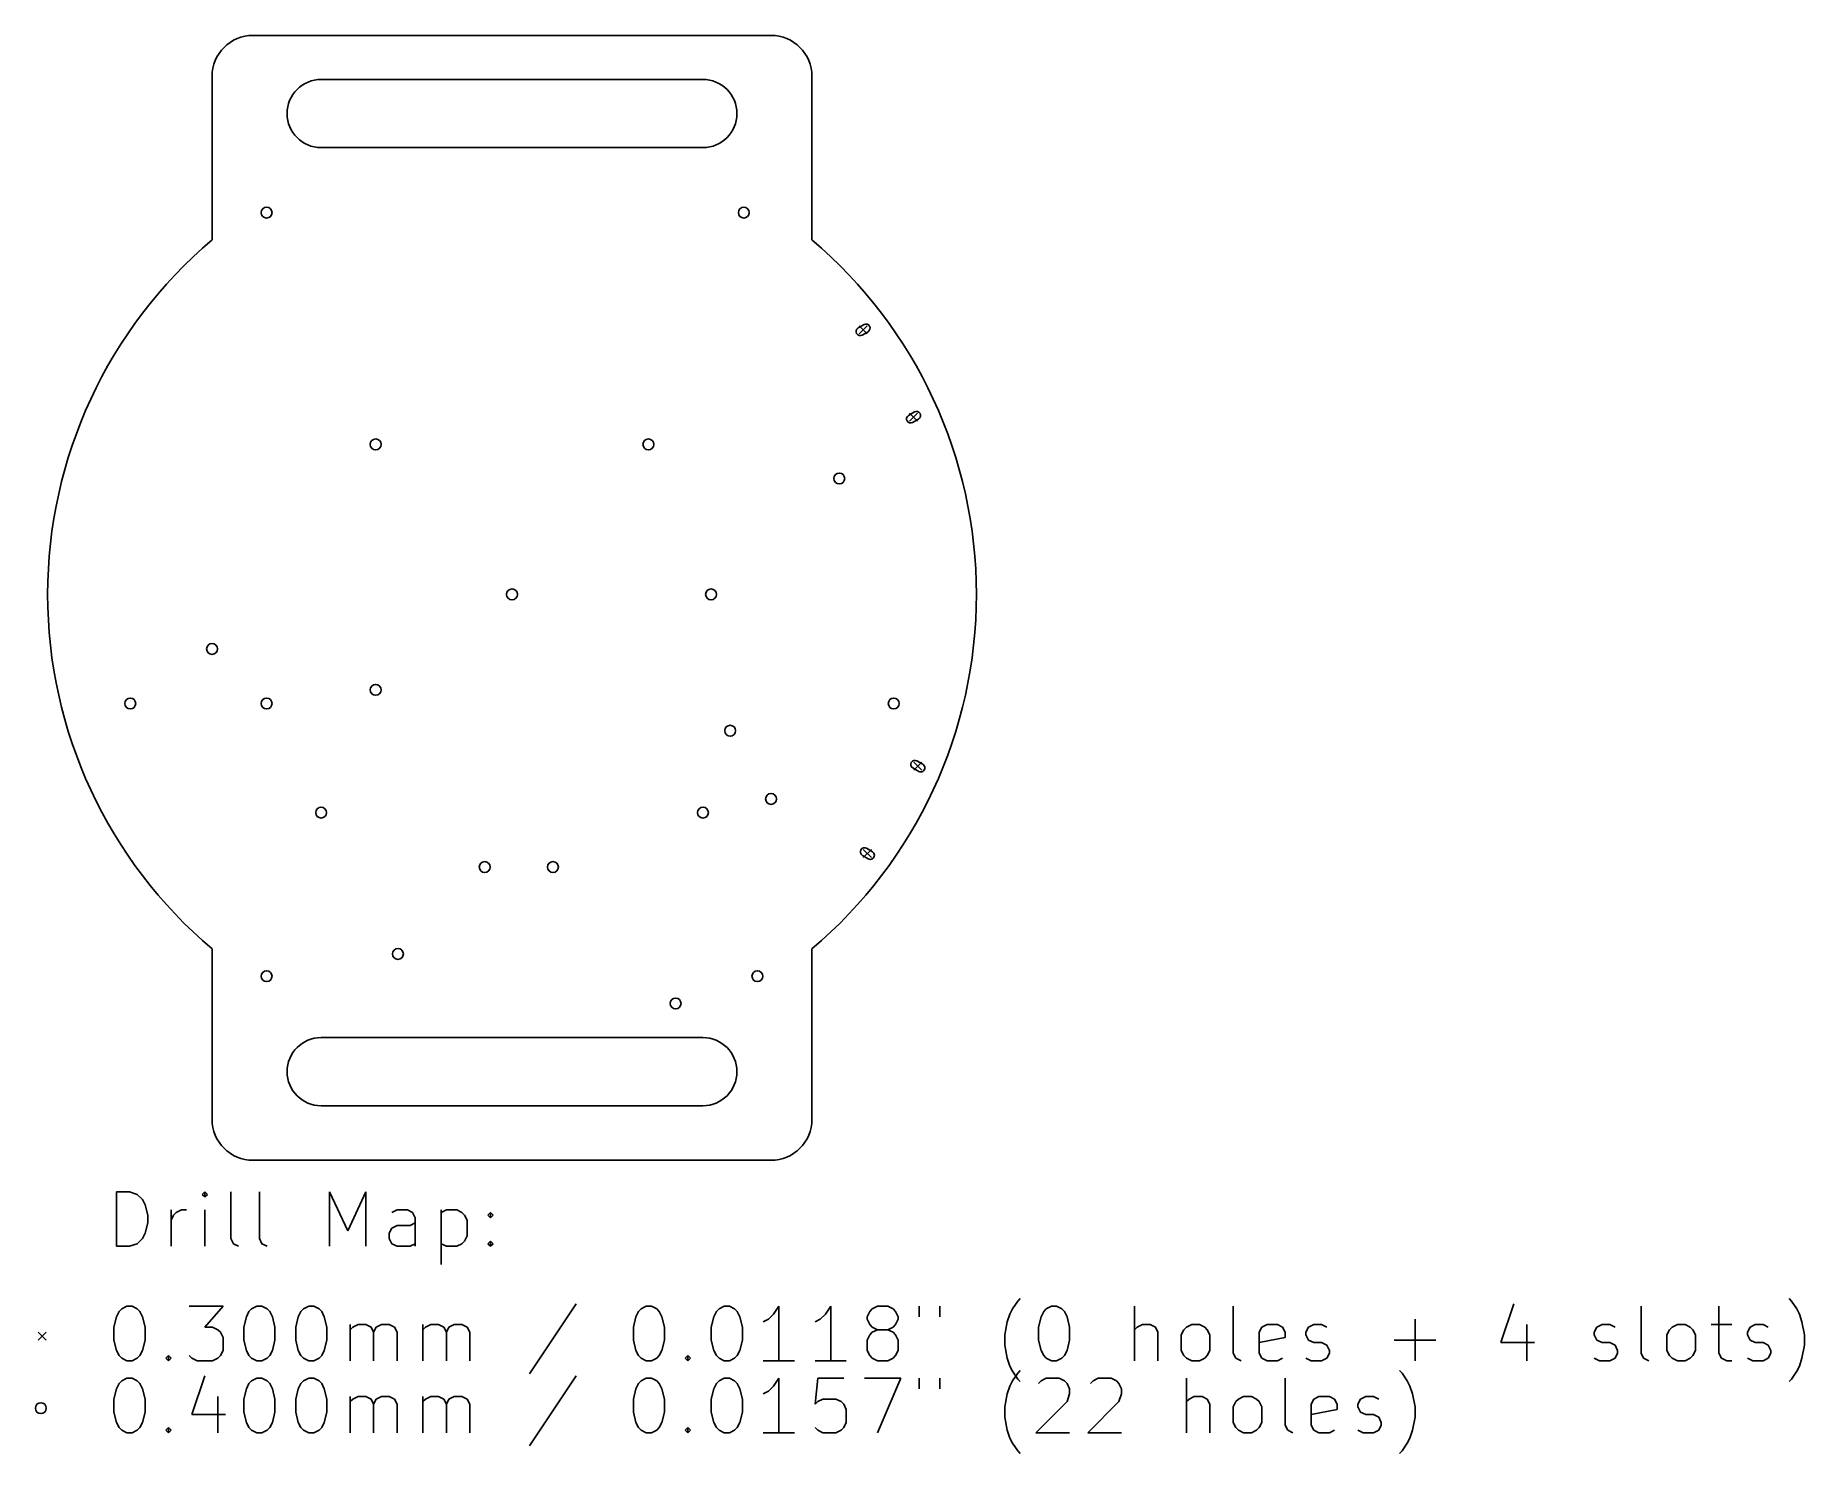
# Model space of a CAD drawing. Extents: x 122.5 to 187.4, y -131.5 to -79.5.
import ezdxf

# ---------------------------------------------------------------- set-up
doc = ezdxf.new("R2010")
doc.units = 0
doc.layers.add('BLACK', color=7, linetype='CONTINUOUS')

msp = doc.modelspace()

# ---------------------------------------------------------------- linework, layer by layer
at = {"layer": 'BLACK', "linetype": 'CONTINUOUS'}
for p, q in [((149.5, -79.5), (130.5, -79.5)), ((129, -81), (129, -87)), ((151, -81), (151, -87)), ((133, -81.116), (147, -81.116)), ((147, -83.616), (133, -83.616)), ((152.908, -90.105), (152.692, -90.23)), ((152.725, -90.148), (153.025, -90.448)), ((153.025, -90.148), (152.725, -90.448)), ((153.058, -90.365), (152.842, -90.49)), ((154.758, -93.31), (154.542, -93.435)), ((154.575, -93.352), (154.875, -93.652)), ((154.875, -93.352), (154.575, -93.652)), ((154.908, -93.57), (154.692, -93.695)), ((154.914, -106.49), (154.698, -106.365)), ((154.731, -106.148), (155.031, -106.448)), ((155.031, -106.148), (154.731, -106.448)), ((155.064, -106.23), (154.848, -106.105)), ((153.064, -109.695), (152.848, -109.57)), ((152.881, -109.352), (153.181, -109.652)), ((153.181, -109.352), (152.881, -109.652)), ((153.214, -109.435), (152.998, -109.31)), ((129, -119.25), (129, -113)), ((151, -119.25), (151, -113)), ((133, -116.25), (147, -116.25)), ((147, -118.75), (133, -118.75)), ((149.5, -120.75), (130.5, -120.75)), ((125.497, -123.905), (125.497, -121.905)), ((125.497, -121.905), (125.973, -121.905)), ((125.973, -121.905), (126.259, -122)), ((128.735, -121.905), (128.64, -122)), ((128.83, -122), (128.735, -121.905)), ((128.735, -121.905), (128.735, -122.095)), ((129.687, -123.619), (129.687, -121.905)), ((130.735, -123.619), (130.735, -121.905)), ((133.306, -123.905), (133.306, -121.905)), ((133.306, -121.905), (133.973, -123.333)), ((133.973, -123.333), (134.64, -121.905)), ((134.64, -121.905), (134.64, -123.905)), ((126.259, -122), (126.449, -122.19)), ((126.449, -122.19), (126.544, -122.381)), ((126.544, -122.381), (126.64, -122.762)), ((127.497, -123.905), (127.497, -122.571)), ((127.687, -122.667), (127.878, -122.571)), ((127.878, -122.571), (128.068, -122.571)), ((128.64, -122), (128.735, -122.095)), ((128.735, -122.095), (128.83, -122)), ((128.735, -123.905), (128.735, -122.571)), ((135.783, -122.571), (135.592, -122.667)), ((136.163, -122.571), (135.783, -122.571)), ((136.354, -122.667), (136.163, -122.571)), ((137.402, -122.571), (137.402, -124.571)), ((137.402, -122.667), (137.592, -122.571)), ((137.592, -122.571), (137.973, -122.571)), ((137.973, -122.571), (138.163, -122.667)), ((126.64, -123.048), (126.544, -123.429)), ((126.64, -122.762), (126.64, -123.048)), ((127.497, -122.952), (127.592, -122.762)), ((127.592, -122.762), (127.687, -122.667)), ((135.497, -123.429), (135.592, -123.238)), ((135.592, -123.238), (135.783, -123.143)), ((135.783, -123.143), (136.259, -123.143)), ((136.259, -123.143), (136.449, -123.048)), ((136.449, -122.857), (136.354, -122.667)), ((136.449, -123.905), (136.449, -122.857)), ((138.163, -122.667), (138.259, -122.762)), ((138.259, -122.762), (138.354, -122.952)), ((138.354, -122.952), (138.354, -123.524)), ((139.116, -122.762), (139.211, -122.667)), ((139.211, -122.857), (139.116, -122.762)), ((139.211, -122.667), (139.306, -122.762)), ((139.211, -122.667), (139.211, -122.857)), ((139.306, -122.762), (139.211, -122.857)), ((125.973, -123.905), (125.497, -123.905)), ((126.259, -123.81), (125.973, -123.905)), ((126.449, -123.619), (126.259, -123.81)), ((126.544, -123.429), (126.449, -123.619)), ((129.783, -123.81), (129.687, -123.619)), ((129.973, -123.905), (129.783, -123.81)), ((130.83, -123.81), (130.735, -123.619)), ((131.021, -123.905), (130.83, -123.81)), ((135.497, -123.619), (135.497, -123.429)), ((135.592, -123.81), (135.497, -123.619)), ((135.783, -123.905), (135.592, -123.81)), ((136.259, -123.905), (135.783, -123.905)), ((136.449, -123.81), (136.259, -123.905)), ((137.592, -123.905), (137.402, -123.81)), ((137.973, -123.905), (137.592, -123.905)), ((138.163, -123.81), (137.973, -123.905)), ((138.259, -123.714), (138.163, -123.81)), ((138.354, -123.524), (138.259, -123.714)), ((139.116, -123.81), (139.211, -123.714)), ((139.211, -123.905), (139.116, -123.81)), ((139.211, -123.714), (139.306, -123.81)), ((139.211, -123.714), (139.211, -123.905)), ((139.306, -123.81), (139.211, -123.905)), ((158.544, -125.914), (158.64, -125.819)), ((186.925, -125.914), (186.83, -125.819)), ((125.402, -126.867), (125.497, -126.486)), ((125.497, -126.486), (125.592, -126.295)), ((125.592, -126.295), (125.687, -126.2)), ((125.687, -126.2), (125.878, -126.105)), ((125.878, -126.105), (126.068, -126.105)), ((126.068, -126.105), (126.259, -126.2)), ((126.259, -126.2), (126.354, -126.295)), ((126.354, -126.295), (126.449, -126.486)), ((126.449, -126.486), (126.544, -126.867)), ((128.163, -126.105), (129.402, -126.105)), ((129.402, -126.105), (128.735, -126.867)), ((130.163, -126.867), (130.259, -126.486)), ((130.259, -126.486), (130.354, -126.295)), ((130.354, -126.295), (130.449, -126.2)), ((130.449, -126.2), (130.64, -126.105)), ((130.64, -126.105), (130.83, -126.105)), ((130.83, -126.105), (131.021, -126.2)), ((131.021, -126.2), (131.116, -126.295)), ((131.116, -126.295), (131.211, -126.486)), ((131.211, -126.486), (131.306, -126.867)), ((132.068, -126.867), (132.163, -126.486)), ((132.163, -126.486), (132.259, -126.295)), ((132.259, -126.295), (132.354, -126.2)), ((132.354, -126.2), (132.544, -126.105)), ((132.544, -126.105), (132.735, -126.105)), ((132.735, -126.105), (132.925, -126.2)), ((132.925, -126.2), (133.021, -126.295)), ((133.021, -126.295), (133.116, -126.486)), ((133.116, -126.486), (133.211, -126.867)), ((142.354, -126.01), (140.64, -128.581)), ((144.449, -126.867), (144.544, -126.486)), ((144.544, -126.486), (144.64, -126.295)), ((144.64, -126.295), (144.735, -126.2)), ((144.735, -126.2), (144.925, -126.105)), ((144.925, -126.105), (145.116, -126.105)), ((145.116, -126.105), (145.306, -126.2)), ((145.306, -126.2), (145.402, -126.295)), ((145.402, -126.295), (145.497, -126.486)), ((145.497, -126.486), (145.592, -126.867)), ((147.306, -126.867), (147.402, -126.486)), ((147.402, -126.486), (147.497, -126.295)), ((147.497, -126.295), (147.592, -126.2)), ((147.592, -126.2), (147.783, -126.105)), ((147.783, -126.105), (147.973, -126.105)), ((147.973, -126.105), (148.163, -126.2)), ((148.163, -126.2), (148.259, -126.295)), ((148.259, -126.295), (148.354, -126.486)), ((148.354, -126.486), (148.449, -126.867)), ((149.592, -126.39), (149.402, -126.581)), ((149.783, -126.105), (149.592, -126.39)), ((149.783, -128.105), (149.783, -126.105)), ((151.497, -126.39), (151.306, -126.581)), ((151.687, -126.105), (151.497, -126.39)), ((151.687, -128.105), (151.687, -126.105)), ((153.021, -126.486), (153.116, -126.295)), ((153.021, -126.581), (153.021, -126.486)), ((153.116, -126.295), (153.211, -126.2)), ((153.211, -126.2), (153.402, -126.105)), ((153.402, -126.105), (153.783, -126.105)), ((153.783, -126.105), (153.973, -126.2)), ((153.973, -126.2), (154.068, -126.295)), ((154.068, -126.295), (154.163, -126.486)), ((154.163, -126.486), (154.163, -126.581)), ((154.925, -126.105), (154.925, -126.486)), ((155.687, -126.105), (155.687, -126.486)), ((158.163, -126.676), (158.259, -126.39)), ((158.259, -126.39), (158.354, -126.2)), ((158.354, -126.2), (158.544, -125.914)), ((159.306, -126.867), (159.402, -126.486)), ((159.402, -126.486), (159.497, -126.295)), ((159.497, -126.295), (159.592, -126.2)), ((159.592, -126.2), (159.783, -126.105)), ((159.783, -126.105), (159.973, -126.105)), ((159.973, -126.105), (160.163, -126.2)), ((160.163, -126.2), (160.259, -126.295)), ((160.259, -126.295), (160.354, -126.486)), ((160.354, -126.486), (160.449, -126.867)), ((162.83, -128.105), (162.83, -126.105)), ((166.449, -127.819), (166.449, -126.105)), ((176.735, -126.01), (176.259, -127.438)), ((181.402, -127.819), (181.402, -126.105)), ((184.259, -126.105), (184.259, -127.819)), ((187.116, -126.2), (186.925, -125.914)), ((187.211, -126.39), (187.116, -126.2)), ((187.306, -126.676), (187.211, -126.39)), ((122.621, -127.05), (122.921, -127.35)), ((122.921, -127.05), (122.621, -127.35)), ((125.402, -127.343), (125.402, -126.867)), ((126.544, -126.867), (126.544, -127.343)), ((128.735, -126.867), (129.021, -126.867)), ((129.021, -126.867), (129.211, -126.962)), ((129.211, -126.962), (129.306, -127.057)), ((129.306, -127.057), (129.402, -127.248)), ((130.163, -127.343), (130.163, -126.867)), ((131.306, -126.867), (131.306, -127.343)), ((132.068, -127.343), (132.068, -126.867)), ((133.211, -126.867), (133.211, -127.343)), ((134.068, -128.105), (134.068, -126.771)), ((134.068, -126.962), (134.163, -126.867)), ((134.163, -126.867), (134.354, -126.771)), ((134.354, -126.771), (134.64, -126.771)), ((134.64, -126.771), (134.83, -126.867)), ((134.83, -126.867), (134.925, -127.057)), ((134.925, -127.057), (135.021, -126.867)), ((134.925, -127.057), (134.925, -128.105)), ((135.021, -126.867), (135.211, -126.771)), ((135.211, -126.771), (135.497, -126.771)), ((135.497, -126.771), (135.687, -126.867)), ((135.687, -126.867), (135.783, -127.057)), ((135.783, -127.057), (135.783, -128.105)), ((136.735, -128.105), (136.735, -126.771)), ((136.735, -126.962), (136.83, -126.867)), ((136.83, -126.867), (137.021, -126.771)), ((137.021, -126.771), (137.306, -126.771)), ((137.306, -126.771), (137.497, -126.867)), ((137.497, -126.867), (137.592, -127.057)), ((137.592, -127.057), (137.687, -126.867)), ((137.592, -127.057), (137.592, -128.105)), ((137.687, -126.867), (137.878, -126.771)), ((137.878, -126.771), (138.163, -126.771)), ((138.163, -126.771), (138.354, -126.867)), ((138.354, -126.867), (138.449, -127.057)), ((138.449, -127.057), (138.449, -128.105)), ((144.449, -127.343), (144.449, -126.867)), ((145.592, -126.867), (145.592, -127.343)), ((147.306, -127.343), (147.306, -126.867)), ((148.449, -126.867), (148.449, -127.343)), ((149.402, -126.581), (149.211, -126.676)), ((151.306, -126.581), (151.116, -126.676)), ((153.116, -126.771), (153.021, -126.581)), ((153.116, -127.152), (153.021, -127.343)), ((153.211, -126.867), (153.116, -126.771)), ((153.211, -127.057), (153.116, -127.152)), ((153.402, -126.962), (153.211, -126.867)), ((153.402, -126.962), (153.211, -127.057)), ((153.783, -126.962), (153.402, -126.962)), ((153.973, -126.867), (153.783, -126.962)), ((153.973, -127.057), (153.783, -126.962)), ((154.068, -126.771), (153.973, -126.867)), ((154.068, -127.152), (153.973, -127.057)), ((154.163, -126.581), (154.068, -126.771)), ((154.163, -127.343), (154.068, -127.152)), ((158.068, -127.152), (158.163, -126.676)), ((158.068, -127.533), (158.068, -127.152)), ((159.306, -127.343), (159.306, -126.867)), ((160.449, -126.867), (160.449, -127.343)), ((162.925, -126.867), (162.83, -126.962)), ((163.116, -126.771), (162.925, -126.867)), ((163.402, -126.771), (163.116, -126.771)), ((163.592, -126.867), (163.402, -126.771)), ((163.687, -127.057), (163.592, -126.867)), ((163.687, -128.105), (163.687, -127.057)), ((164.544, -127.152), (164.64, -126.962)), ((164.544, -127.724), (164.544, -127.152)), ((164.64, -126.962), (164.735, -126.867)), ((164.735, -126.867), (164.925, -126.771)), ((164.925, -126.771), (165.211, -126.771)), ((165.211, -126.771), (165.402, -126.867)), ((165.402, -126.867), (165.497, -126.962)), ((165.497, -126.962), (165.592, -127.152)), ((165.592, -127.152), (165.592, -127.724)), ((167.402, -127.057), (167.497, -126.867)), ((167.402, -127.819), (167.402, -127.057)), ((167.497, -126.867), (167.687, -126.771)), ((167.687, -126.771), (168.068, -126.771)), ((168.068, -126.771), (168.259, -126.867)), ((168.259, -126.867), (168.354, -127.057)), ((168.354, -127.057), (168.354, -127.248)), ((169.116, -127.057), (169.211, -126.867)), ((169.116, -127.152), (169.116, -127.057)), ((169.211, -127.343), (169.116, -127.152)), ((169.211, -126.867), (169.402, -126.771)), ((169.402, -126.771), (169.687, -126.771)), ((169.687, -126.771), (169.878, -126.867)), ((173.116, -128.105), (173.116, -126.581)), ((177.211, -126.771), (177.211, -128.105)), ((179.687, -127.057), (179.783, -126.867)), ((179.687, -127.152), (179.687, -127.057)), ((179.783, -127.343), (179.687, -127.152)), ((179.783, -126.867), (179.973, -126.771)), ((179.973, -126.771), (180.259, -126.771)), ((180.259, -126.771), (180.449, -126.867)), ((182.354, -127.152), (182.449, -126.962)), ((182.354, -127.724), (182.354, -127.152)), ((182.449, -126.962), (182.544, -126.867)), ((182.544, -126.867), (182.735, -126.771)), ((182.735, -126.771), (183.021, -126.771)), ((183.021, -126.771), (183.211, -126.867)), ((183.211, -126.867), (183.306, -126.962)), ((183.306, -126.962), (183.402, -127.152)), ((183.402, -127.152), (183.402, -127.724)), ((183.973, -126.771), (184.735, -126.771)), ((185.306, -127.057), (185.402, -126.867)), ((185.306, -127.152), (185.306, -127.057)), ((185.402, -127.343), (185.306, -127.152)), ((185.402, -126.867), (185.592, -126.771)), ((185.592, -126.771), (185.878, -126.771)), ((185.878, -126.771), (186.068, -126.867)), ((187.402, -127.152), (187.306, -126.676)), ((187.402, -127.533), (187.402, -127.152)), ((125.497, -127.724), (125.402, -127.343)), ((125.592, -127.914), (125.497, -127.724)), ((126.449, -127.724), (126.354, -127.914)), ((126.544, -127.343), (126.449, -127.724)), ((129.402, -127.724), (129.306, -127.914)), ((129.402, -127.248), (129.402, -127.724)), ((130.259, -127.724), (130.163, -127.343)), ((130.354, -127.914), (130.259, -127.724)), ((131.211, -127.724), (131.116, -127.914)), ((131.306, -127.343), (131.211, -127.724)), ((132.163, -127.724), (132.068, -127.343)), ((132.259, -127.914), (132.163, -127.724)), ((133.116, -127.724), (133.021, -127.914)), ((133.211, -127.343), (133.116, -127.724)), ((144.544, -127.724), (144.449, -127.343)), ((144.64, -127.914), (144.544, -127.724)), ((145.497, -127.724), (145.402, -127.914)), ((145.592, -127.343), (145.497, -127.724)), ((147.402, -127.724), (147.306, -127.343)), ((147.497, -127.914), (147.402, -127.724)), ((148.354, -127.724), (148.259, -127.914)), ((148.449, -127.343), (148.354, -127.724)), ((153.021, -127.343), (153.021, -127.724)), ((153.021, -127.724), (153.116, -127.914)), ((154.068, -127.914), (154.163, -127.724)), ((154.163, -127.724), (154.163, -127.343)), ((158.163, -128.01), (158.068, -127.533)), ((159.402, -127.724), (159.306, -127.343)), ((159.497, -127.914), (159.402, -127.724)), ((160.354, -127.724), (160.259, -127.914)), ((160.449, -127.343), (160.354, -127.724)), ((164.64, -127.914), (164.544, -127.724)), ((165.592, -127.724), (165.497, -127.914)), ((168.354, -127.248), (167.402, -127.438)), ((169.402, -127.438), (169.211, -127.343)), ((169.687, -127.438), (169.402, -127.438)), ((169.878, -127.533), (169.687, -127.438)), ((169.973, -127.724), (169.878, -127.533)), ((169.973, -127.819), (169.973, -127.724)), ((172.354, -127.343), (173.878, -127.343)), ((176.259, -127.438), (177.497, -127.438)), ((179.973, -127.438), (179.783, -127.343)), ((180.259, -127.438), (179.973, -127.438)), ((180.449, -127.533), (180.259, -127.438)), ((180.544, -127.724), (180.449, -127.533)), ((180.544, -127.819), (180.544, -127.724)), ((182.449, -127.914), (182.354, -127.724)), ((183.402, -127.724), (183.306, -127.914)), ((185.592, -127.438), (185.402, -127.343)), ((185.878, -127.438), (185.592, -127.438)), ((186.068, -127.533), (185.878, -127.438)), ((186.163, -127.724), (186.068, -127.533)), ((186.163, -127.819), (186.163, -127.724)), ((187.306, -128.01), (187.402, -127.533)), ((125.687, -128.01), (125.592, -127.914)), ((125.878, -128.105), (125.687, -128.01)), ((126.068, -128.105), (125.878, -128.105)), ((126.259, -128.01), (126.068, -128.105)), ((126.354, -127.914), (126.259, -128.01)), ((127.306, -128.01), (127.402, -127.914)), ((127.402, -128.105), (127.306, -128.01)), ((127.402, -127.914), (127.497, -128.01)), ((127.402, -127.914), (127.402, -128.105)), ((127.497, -128.01), (127.402, -128.105)), ((128.259, -128.01), (128.163, -127.914)), ((128.449, -128.105), (128.259, -128.01)), ((129.021, -128.105), (128.449, -128.105)), ((129.211, -128.01), (129.021, -128.105)), ((129.306, -127.914), (129.211, -128.01)), ((130.449, -128.01), (130.354, -127.914)), ((130.64, -128.105), (130.449, -128.01)), ((130.83, -128.105), (130.64, -128.105)), ((131.021, -128.01), (130.83, -128.105)), ((131.116, -127.914), (131.021, -128.01)), ((132.354, -128.01), (132.259, -127.914)), ((132.544, -128.105), (132.354, -128.01)), ((132.735, -128.105), (132.544, -128.105)), ((132.925, -128.01), (132.735, -128.105)), ((133.021, -127.914), (132.925, -128.01)), ((144.735, -128.01), (144.64, -127.914)), ((144.925, -128.105), (144.735, -128.01)), ((145.116, -128.105), (144.925, -128.105)), ((145.306, -128.01), (145.116, -128.105)), ((145.402, -127.914), (145.306, -128.01)), ((146.354, -128.01), (146.449, -127.914)), ((146.449, -128.105), (146.354, -128.01)), ((146.449, -127.914), (146.544, -128.01)), ((146.449, -127.914), (146.449, -128.105)), ((146.544, -128.01), (146.449, -128.105)), ((147.592, -128.01), (147.497, -127.914)), ((147.783, -128.105), (147.592, -128.01)), ((147.973, -128.105), (147.783, -128.105)), ((148.163, -128.01), (147.973, -128.105)), ((148.259, -127.914), (148.163, -128.01)), ((150.354, -128.105), (149.211, -128.105)), ((152.259, -128.105), (151.116, -128.105)), ((153.116, -127.914), (153.211, -128.01)), ((153.211, -128.01), (153.402, -128.105)), ((153.402, -128.105), (153.783, -128.105)), ((153.783, -128.105), (153.973, -128.01)), ((153.973, -128.01), (154.068, -127.914)), ((158.259, -128.295), (158.163, -128.01)), ((158.354, -128.486), (158.259, -128.295)), ((158.544, -128.554), (158.64, -128.459)), ((159.592, -128.01), (159.497, -127.914)), ((159.783, -128.105), (159.592, -128.01)), ((159.973, -128.105), (159.783, -128.105)), ((160.163, -128.01), (159.973, -128.105)), ((160.259, -127.914), (160.163, -128.01)), ((164.735, -128.01), (164.64, -127.914)), ((164.925, -128.105), (164.735, -128.01)), ((165.211, -128.105), (164.925, -128.105)), ((165.402, -128.01), (165.211, -128.105)), ((165.497, -127.914), (165.402, -128.01)), ((166.544, -128.01), (166.449, -127.819)), ((166.735, -128.105), (166.544, -128.01)), ((167.497, -128.01), (167.402, -127.819)), ((167.687, -128.105), (167.497, -128.01)), ((168.068, -128.105), (167.687, -128.105)), ((168.259, -128.01), (168.068, -128.105)), ((169.116, -128.01), (169.306, -128.105)), ((169.306, -128.105), (169.687, -128.105)), ((169.687, -128.105), (169.878, -128.01)), ((169.878, -128.01), (169.973, -127.819)), ((172.64, -128.554), (172.544, -128.459)), ((179.687, -128.01), (179.878, -128.105)), ((179.878, -128.105), (180.259, -128.105)), ((180.259, -128.105), (180.449, -128.01)), ((180.449, -128.01), (180.544, -127.819)), ((181.497, -128.01), (181.402, -127.819)), ((181.687, -128.105), (181.497, -128.01)), ((182.544, -128.01), (182.449, -127.914)), ((182.735, -128.105), (182.544, -128.01)), ((183.021, -128.105), (182.735, -128.105)), ((183.211, -128.01), (183.021, -128.105)), ((183.306, -127.914), (183.211, -128.01)), ((184.259, -127.819), (184.354, -128.01)), ((184.354, -128.01), (184.544, -128.105)), ((184.544, -128.105), (184.735, -128.105)), ((185.306, -128.01), (185.497, -128.105)), ((185.497, -128.105), (185.878, -128.105)), ((185.878, -128.105), (186.068, -128.01)), ((186.068, -128.01), (186.163, -127.819)), ((187.116, -128.486), (187.211, -128.295)), ((187.211, -128.295), (187.306, -128.01)), ((125.497, -129.126), (125.592, -128.935)), ((125.592, -128.935), (125.687, -128.84)), ((125.687, -128.84), (125.878, -128.745)), ((125.878, -128.745), (126.068, -128.745)), ((126.068, -128.745), (126.259, -128.84)), ((126.259, -128.84), (126.354, -128.935)), ((126.354, -128.935), (126.449, -129.126)), ((128.735, -128.65), (128.259, -130.078)), ((130.259, -129.126), (130.354, -128.935)), ((130.354, -128.935), (130.449, -128.84)), ((130.449, -128.84), (130.64, -128.745)), ((130.64, -128.745), (130.83, -128.745)), ((130.83, -128.745), (131.021, -128.84)), ((131.021, -128.84), (131.116, -128.935)), ((131.116, -128.935), (131.211, -129.126)), ((132.163, -129.126), (132.259, -128.935)), ((132.259, -128.935), (132.354, -128.84)), ((132.354, -128.84), (132.544, -128.745)), ((132.544, -128.745), (132.735, -128.745)), ((132.735, -128.745), (132.925, -128.84)), ((132.925, -128.84), (133.021, -128.935)), ((133.021, -128.935), (133.116, -129.126)), ((142.354, -128.65), (140.64, -131.221)), ((144.544, -129.126), (144.64, -128.935)), ((144.64, -128.935), (144.735, -128.84)), ((144.735, -128.84), (144.925, -128.745)), ((144.925, -128.745), (145.116, -128.745)), ((145.116, -128.745), (145.306, -128.84)), ((145.306, -128.84), (145.402, -128.935)), ((145.402, -128.935), (145.497, -129.126)), ((147.402, -129.126), (147.497, -128.935)), ((147.497, -128.935), (147.592, -128.84)), ((147.592, -128.84), (147.783, -128.745)), ((147.783, -128.745), (147.973, -128.745)), ((147.973, -128.745), (148.163, -128.84)), ((148.163, -128.84), (148.259, -128.935)), ((148.259, -128.935), (148.354, -129.126)), ((149.592, -129.03), (149.402, -129.221)), ((149.783, -128.745), (149.592, -129.03)), ((149.783, -130.745), (149.783, -128.745)), ((151.211, -128.745), (151.116, -129.697)), ((152.163, -128.745), (151.211, -128.745)), ((152.925, -128.745), (154.259, -128.745)), ((154.259, -128.745), (153.402, -130.745)), ((154.925, -128.745), (154.925, -129.126)), ((155.687, -128.745), (155.687, -129.126)), ((158.163, -129.316), (158.259, -129.03)), ((158.259, -129.03), (158.354, -128.84)), ((158.544, -128.771), (158.354, -128.486)), ((158.354, -128.84), (158.544, -128.554)), ((158.64, -128.867), (158.544, -128.771)), ((159.306, -128.935), (159.402, -128.84)), ((159.402, -128.84), (159.592, -128.745)), ((159.592, -128.745), (160.068, -128.745)), ((160.068, -128.745), (160.259, -128.84)), ((160.259, -128.84), (160.354, -128.935)), ((160.354, -128.935), (160.449, -129.126)), ((161.211, -128.935), (161.306, -128.84)), ((161.306, -128.84), (161.497, -128.745)), ((161.497, -128.745), (161.973, -128.745)), ((161.973, -128.745), (162.163, -128.84)), ((162.163, -128.84), (162.259, -128.935)), ((162.259, -128.935), (162.354, -129.126)), ((164.735, -130.745), (164.735, -128.745)), ((168.354, -130.459), (168.354, -128.745)), ((172.83, -128.84), (172.64, -128.554)), ((172.925, -129.03), (172.83, -128.84)), ((173.021, -129.316), (172.925, -129.03)), ((186.83, -128.867), (186.925, -128.771)), ((186.925, -128.771), (187.116, -128.486)), ((125.402, -129.507), (125.497, -129.126)), ((125.402, -129.983), (125.402, -129.507)), ((126.449, -129.126), (126.544, -129.507)), ((126.544, -129.507), (126.544, -129.983)), ((129.211, -129.411), (129.211, -130.745)), ((130.163, -129.507), (130.259, -129.126)), ((130.163, -129.983), (130.163, -129.507)), ((131.211, -129.126), (131.306, -129.507)), ((131.306, -129.507), (131.306, -129.983)), ((132.068, -129.507), (132.163, -129.126)), ((132.068, -129.983), (132.068, -129.507)), ((133.116, -129.126), (133.211, -129.507)), ((133.211, -129.507), (133.211, -129.983)), ((134.068, -130.745), (134.068, -129.411)), ((134.068, -129.602), (134.163, -129.507)), ((134.163, -129.507), (134.354, -129.411)), ((134.354, -129.411), (134.64, -129.411)), ((134.64, -129.411), (134.83, -129.507)), ((134.83, -129.507), (134.925, -129.697)), ((134.925, -129.697), (135.021, -129.507)), ((134.925, -129.697), (134.925, -130.745)), ((135.021, -129.507), (135.211, -129.411)), ((135.211, -129.411), (135.497, -129.411)), ((135.497, -129.411), (135.687, -129.507)), ((135.687, -129.507), (135.783, -129.697)), ((135.783, -129.697), (135.783, -130.745)), ((136.735, -130.745), (136.735, -129.411)), ((136.735, -129.602), (136.83, -129.507)), ((136.83, -129.507), (137.021, -129.411)), ((137.021, -129.411), (137.306, -129.411)), ((137.306, -129.411), (137.497, -129.507)), ((137.497, -129.507), (137.592, -129.697)), ((137.592, -129.697), (137.687, -129.507)), ((137.592, -129.697), (137.592, -130.745)), ((137.687, -129.507), (137.878, -129.411)), ((137.878, -129.411), (138.163, -129.411)), ((138.163, -129.411), (138.354, -129.507)), ((138.354, -129.507), (138.449, -129.697)), ((138.449, -129.697), (138.449, -130.745)), ((144.449, -129.507), (144.544, -129.126)), ((144.449, -129.983), (144.449, -129.507)), ((145.497, -129.126), (145.592, -129.507)), ((145.592, -129.507), (145.592, -129.983)), ((147.306, -129.507), (147.402, -129.126)), ((147.306, -129.983), (147.306, -129.507)), ((148.354, -129.126), (148.449, -129.507)), ((148.449, -129.507), (148.449, -129.983)), ((149.402, -129.221), (149.211, -129.316)), ((151.116, -129.697), (151.211, -129.602)), ((151.211, -129.602), (151.402, -129.507)), ((151.402, -129.507), (151.878, -129.507)), ((151.878, -129.507), (152.068, -129.602)), ((152.068, -129.602), (152.163, -129.697)), ((152.163, -129.697), (152.259, -129.888)), ((158.068, -129.792), (158.163, -129.316)), ((160.354, -129.602), (159.211, -130.745)), ((160.449, -129.316), (160.354, -129.602)), ((160.449, -129.126), (160.449, -129.316)), ((162.259, -129.602), (161.116, -130.745)), ((162.354, -129.316), (162.259, -129.602)), ((162.354, -129.126), (162.354, -129.316)), ((164.83, -129.507), (164.735, -129.602)), ((165.021, -129.411), (164.83, -129.507)), ((165.306, -129.411), (165.021, -129.411)), ((165.497, -129.507), (165.306, -129.411)), ((165.592, -129.697), (165.497, -129.507)), ((165.592, -130.745), (165.592, -129.697)), ((166.449, -129.792), (166.544, -129.602)), ((166.544, -129.602), (166.64, -129.507)), ((166.64, -129.507), (166.83, -129.411)), ((166.83, -129.411), (167.116, -129.411)), ((167.116, -129.411), (167.306, -129.507)), ((167.306, -129.507), (167.402, -129.602)), ((167.402, -129.602), (167.497, -129.792)), ((169.306, -129.697), (169.402, -129.507)), ((169.306, -130.459), (169.306, -129.697)), ((169.402, -129.507), (169.592, -129.411)), ((169.592, -129.411), (169.973, -129.411)), ((169.973, -129.411), (170.163, -129.507)), ((170.163, -129.507), (170.259, -129.697)), ((170.259, -129.697), (170.259, -129.888)), ((171.021, -129.697), (171.116, -129.507)), ((171.021, -129.792), (171.021, -129.697)), ((171.116, -129.507), (171.306, -129.411)), ((171.306, -129.411), (171.592, -129.411)), ((171.592, -129.411), (171.783, -129.507)), ((173.116, -129.792), (173.021, -129.316)), ((125.497, -130.364), (125.402, -129.983)), ((125.592, -130.554), (125.497, -130.364)), ((126.449, -130.364), (126.354, -130.554)), ((126.544, -129.983), (126.449, -130.364)), ((128.259, -130.078), (129.497, -130.078)), ((130.259, -130.364), (130.163, -129.983)), ((130.354, -130.554), (130.259, -130.364)), ((131.211, -130.364), (131.116, -130.554)), ((131.306, -129.983), (131.211, -130.364)), ((132.163, -130.364), (132.068, -129.983)), ((132.259, -130.554), (132.163, -130.364)), ((133.116, -130.364), (133.021, -130.554)), ((133.211, -129.983), (133.116, -130.364)), ((144.544, -130.364), (144.449, -129.983)), ((144.64, -130.554), (144.544, -130.364)), ((145.497, -130.364), (145.402, -130.554)), ((145.592, -129.983), (145.497, -130.364)), ((147.402, -130.364), (147.306, -129.983)), ((147.497, -130.554), (147.402, -130.364)), ((148.354, -130.364), (148.259, -130.554)), ((148.449, -129.983), (148.354, -130.364)), ((152.259, -130.364), (152.163, -130.554)), ((152.259, -129.888), (152.259, -130.364)), ((158.068, -130.173), (158.068, -129.792)), ((158.163, -130.65), (158.068, -130.173)), ((166.449, -130.364), (166.449, -129.792)), ((166.544, -130.554), (166.449, -130.364)), ((167.497, -130.364), (167.402, -130.554)), ((167.497, -129.792), (167.497, -130.364)), ((170.259, -129.888), (169.306, -130.078)), ((171.116, -129.983), (171.021, -129.792)), ((171.306, -130.078), (171.116, -129.983)), ((171.592, -130.078), (171.306, -130.078)), ((171.783, -130.173), (171.592, -130.078)), ((171.878, -130.364), (171.783, -130.173)), ((171.878, -130.459), (171.878, -130.364)), ((173.021, -130.65), (173.116, -130.173)), ((173.116, -130.173), (173.116, -129.792)), ((125.687, -130.65), (125.592, -130.554)), ((125.878, -130.745), (125.687, -130.65)), ((126.068, -130.745), (125.878, -130.745)), ((126.259, -130.65), (126.068, -130.745)), ((126.354, -130.554), (126.259, -130.65)), ((127.306, -130.65), (127.402, -130.554)), ((127.402, -130.745), (127.306, -130.65)), ((127.402, -130.554), (127.497, -130.65)), ((127.402, -130.554), (127.402, -130.745)), ((127.497, -130.65), (127.402, -130.745)), ((130.449, -130.65), (130.354, -130.554)), ((130.64, -130.745), (130.449, -130.65)), ((130.83, -130.745), (130.64, -130.745)), ((131.021, -130.65), (130.83, -130.745)), ((131.116, -130.554), (131.021, -130.65)), ((132.354, -130.65), (132.259, -130.554)), ((132.544, -130.745), (132.354, -130.65)), ((132.735, -130.745), (132.544, -130.745)), ((132.925, -130.65), (132.735, -130.745)), ((133.021, -130.554), (132.925, -130.65)), ((144.735, -130.65), (144.64, -130.554)), ((144.925, -130.745), (144.735, -130.65)), ((145.116, -130.745), (144.925, -130.745)), ((145.306, -130.65), (145.116, -130.745)), ((145.402, -130.554), (145.306, -130.65)), ((146.354, -130.65), (146.449, -130.554)), ((146.449, -130.745), (146.354, -130.65)), ((146.449, -130.554), (146.544, -130.65)), ((146.449, -130.554), (146.449, -130.745)), ((146.544, -130.65), (146.449, -130.745)), ((147.592, -130.65), (147.497, -130.554)), ((147.783, -130.745), (147.592, -130.65)), ((147.973, -130.745), (147.783, -130.745)), ((148.163, -130.65), (147.973, -130.745)), ((148.259, -130.554), (148.163, -130.65)), ((150.354, -130.745), (149.211, -130.745)), ((151.211, -130.65), (151.116, -130.554)), ((151.402, -130.745), (151.211, -130.65)), ((151.878, -130.745), (151.402, -130.745)), ((152.068, -130.65), (151.878, -130.745)), ((152.163, -130.554), (152.068, -130.65)), ((158.259, -130.935), (158.163, -130.65)), ((158.354, -131.126), (158.259, -130.935)), ((159.211, -130.745), (160.449, -130.745)), ((161.116, -130.745), (162.354, -130.745)), ((166.64, -130.65), (166.544, -130.554)), ((166.83, -130.745), (166.64, -130.65)), ((167.116, -130.745), (166.83, -130.745)), ((167.306, -130.65), (167.116, -130.745)), ((167.402, -130.554), (167.306, -130.65)), ((168.449, -130.65), (168.354, -130.459)), ((168.64, -130.745), (168.449, -130.65)), ((169.402, -130.65), (169.306, -130.459)), ((169.592, -130.745), (169.402, -130.65)), ((169.973, -130.745), (169.592, -130.745)), ((170.163, -130.65), (169.973, -130.745)), ((171.021, -130.65), (171.211, -130.745)), ((171.211, -130.745), (171.592, -130.745)), ((171.592, -130.745), (171.783, -130.65)), ((171.783, -130.65), (171.878, -130.459)), ((172.83, -131.126), (172.925, -130.935)), ((172.925, -130.935), (173.021, -130.65)), ((158.544, -131.411), (158.354, -131.126)), ((158.64, -131.507), (158.544, -131.411)), ((172.544, -131.507), (172.64, -131.411)), ((172.64, -131.411), (172.83, -131.126))]:
    msp.add_line(p, q, dxfattribs=at)
at = {"layer": 'BLACK'}
for centre in [(131, -86), (148.5, -86), (135, -94.5), (145, -94.5), (152, -95.75), (140, -100), (147.3, -100), (129, -102), (126, -104), (131, -104), (135, -103.5), (154, -104), (148, -105), (149.5, -107.5), (133, -108), (147, -108), (139, -110), (141.5, -110), (135.817, -113.183), (131, -114), (149, -114), (146, -115), (122.721, -129.84)]:
    msp.add_circle(centre, 0.2, dxfattribs=at)
for centre, radius, start, end in [((130.5, -81), 1.5, 90, 180), ((149.5, -81), 1.5, 0, 90), ((133, -82.366), 1.25, -270, -179.999), ((147, -82.366), 1.25, -0.00078, 90), ((133, -82.366), 1.25, -179.999, -90), ((147, -82.366), 1.25, -90, -0.00078), ((140, -100), 17.029, -229.764, -130.236), ((140, -100), 17.029, -49.7636, 49.7636), ((152.983, -90.235), 0.15, 300, 480), ((152.767, -90.36), 0.15, 480, 660), ((154.833, -93.44), 0.15, 300, 480), ((154.617, -93.565), 0.15, 480, 660), ((154.773, -106.235), 0.15, 420, 600), ((154.989, -106.36), 0.15, 240, 420), ((152.923, -109.44), 0.15, 420, 600), ((153.139, -109.565), 0.15, 240, 420), ((133, -117.5), 1.25, 90, 180), ((147, -117.5), 1.25, 0, 90), ((133, -117.5), 1.25, -180, -90), ((147, -117.5), 1.25, -90, 0), ((130.5, -119.25), 1.5, -180, -90), ((149.5, -119.25), 1.5, -90, 0)]:
    msp.add_arc(centre, radius, start, end, dxfattribs=at)

doc.saveas('drawing.dxf')
